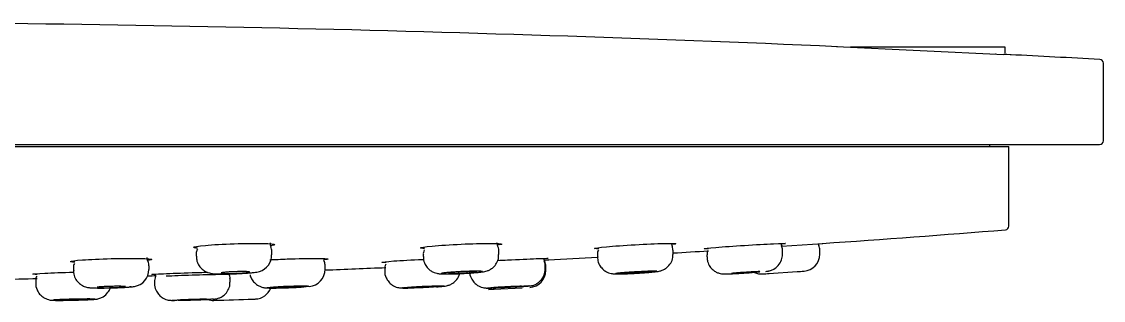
# Model space of a CAD drawing. Header units: millimetres. Extents: x -60 to 7633, y -2614 to 2146.
# Drawn here: x 3647.5 to 3704.8, y -2208.8 to -2194.1 of the extents above; entities that cross this region are included whole.
import ezdxf

# ---------------------------------------------------------------- set-up
doc = ezdxf.new("R2010")
doc.units = ezdxf.units.MM
doc.layers.get('0').update_dxf_attribs({"color": 250})

msp = doc.modelspace()

# ---------------------------------------------------------------- linework, layer by layer
at = {"linetype": 'Continuous'}
for p, q in [((3690.641, -2195.394), (3699.509, -2195.809)), ((3699.571, -2195.431), (3691.387, -2195.431)), ((3699.571, -2195.739), (3699.571, -2195.431)), ((3699.072, -2195.789), (3699.067, -2195.789)), ((3699.671, -2195.817), (3699.501, -2195.809)), ((3699.887, -2195.827), (3699.671, -2195.817)), ((3704.771, -2200.381), (3704.771, -2196.27)), ((3629.771, -2200.581), (3704.571, -2200.581)), ((3629.771, -2200.681), (3699.771, -2200.681)), ((3698.771, -2200.681), (3698.762, -2200.581)), ((3699.771, -2204.894), (3699.771, -2200.681)), ((3687.741, -2205.953), (3689.921, -2205.809)), ((3656.771, -2206.355), (3656.771, -2206.492)), ((3660.771, -2206.42), (3660.771, -2206.225)), ((3668.783, -2206.382), (3668.783, -2206.507)), ((3672.783, -2206.405), (3672.783, -2206.198)), ((3678, -2206.403), (3678, -2206.518)), ((3682, -2206.394), (3682, -2206.177)), ((3683.794, -2206.416), (3683.794, -2206.525)), ((3687.794, -2206.386), (3687.794, -2206.164)), ((3689.771, -2206.384), (3689.771, -2206.158)), ((3650.271, -2207.102), (3650.271, -2207.246)), ((3654.271, -2207.19), (3654.271, -2207.001)), ((3663.591, -2207.178), (3663.591, -2206.98)), ((3666.742, -2207.139), (3666.742, -2207.266)), ((3675.213, -2206.692), (3675.421, -2206.682)), ((3675.237, -2207.164), (3675.237, -2206.954)), ((3675.271, -2207.239), (3675.271, -2207.028)), ((3658.563, -2207.857), (3658.563, -2207.665)), ((3687.071, -2207.405), (3688.571, -2207.306)), ((3648.277, -2207.771), (3648.277, -2207.916)), ((3654.563, -2207.785), (3654.563, -2207.924)), ((3672.521, -2208.232), (3674.021, -2208.158)), ((3674.414, -2208.138), (3674.416, -2208.138)), ((3657.699, -2208.826), (3659.804, -2208.757)), ((3658.021, -2208.816), (3659.521, -2208.767))]:
    msp.add_line(p, q, dxfattribs=at)
for centre, radius, start, end in [((3629.771, -3594.07), 1400, 87.505473, 90.000002), ((3629.771, -3594.07), 1400, 86.936872, 87.131254), ((3704.571, -2196.27), 0.2, 0, 86.9369), ((3704.571, -2200.381), 0.2, 270, 0), ((3699.571, -2204.894), 0.2, 274.5504, 0), ((3629.771, -1327.867), 880, 273.917563, 274.550412), ((3660.991, -2205.825), 0.316, 173.1244, 212.7691), ((3660.435, -2206.179), 0.33, 351.9755, 32.4816), ((3682.236, -2205.772), 0.333, 197.6631, 212.4571), ((3688.013, -2205.768), 0.314, 188.1745, 213.1478), ((3687.462, -2206.123), 0.327, 353.0397, 32.8691), ((3690.171, -2205.722), 0.5, 192.0587, 204.2828), ((3689.271, -2206.158), 0.5, 359.8941, 27.467), ((3657.094, -2206.314), 0.323, 143.8617, 187.9545), ((3659.879, -2206.444), 0.881, 285.8662, 1.4595), ((3675.456, -2206.559), 0.314, 188.6281, 213.102), ((3629.771, -1327.867), 880, 272.971688, 273.142408), ((3678.305, -2206.353), 0.304, 143.6126, 189.7419), ((3629.771, -1327.867), 880, 273.4026, 273.523999), ((3684.134, -2206.375), 0.334, 146.7722, 186.8392), ((3688.871, -2206.383), 0.9, 273.7772, 359.6574), ((3650.611, -2207.052), 0.336, 147.0433, 188.8328), ((3653.948, -2206.949), 0.32, 350.3237, 32.6086), ((3662.674, -2207.173), 0.916, 274.1723, 359.5794), ((3663.809, -2206.582), 0.315, 197.8206, 213.0113), ((3629.771, -1327.867), 880, 272.202401, 272.4117), ((3674.904, -2206.913), 0.328, 353.0055, 32.7245), ((3675.671, -2206.592), 0.5, 191.919, 204.2872), ((3674.771, -2207.028), 0.5, 359.8827, 27.4197), ((3629.771, -1327.867), 880, 271.082308, 271.210437), ((3648.58, -2207.721), 0.302, 143.639, 189.834), ((3653.376, -2207.215), 0.881, 278.4716, 1.5983), ((3629.771, -1327.867), 880, 271.592376, 271.620386), ((3658.22, -2207.621), 0.338, 352.5626, 31.1734), ((3659.705, -2205.913), 1.439, 275.4762, 286.7624), ((3674.371, -2207.239), 0.9, 272.832, 359.7875), ((3686.671, -2206.529), 0.9, 246.7267, 273.7766), ((3629.771, -1327.869), 881.4, 273.705923, 273.728061), ((3629.771, -1327.869), 881.4, 273.824527, 273.84837), ((3653.159, -2206.235), 1.883, 273.4514, 280.6095), ((3659.871, -2207.854), 0.9, 271.8875, 339.2182), ((3629.771, -1327.869), 881.4, 272.761123, 272.780634), ((3657.671, -2207.927), 0.9, 251.2249, 271.8874), ((3629.771, -1327.869), 881.4, 271.816033, 271.837299), ((3629.771, -1327.869), 881.4, 271.934233, 271.958108)]:
    msp.add_arc(centre, radius, start, end, dxfattribs=at)
for points, knots in [([(3656.841, -2206.069), (3656.697, -2206.056), (3656.62, -2206.04), (3656.622, -2205.989), (3656.856, -2205.95), (3657.649, -2205.878), (3658.205, -2205.846), (3659.341, -2205.809), (3659.898, -2205.804), (3660.691, -2205.823), (3660.922, -2205.848), (3660.92, -2205.899), (3660.842, -2205.92), (3660.698, -2205.941)], [0.0518952, 0.0518952, 0.0518952, 0.0518952, 0.125, 0.125, 0.25, 0.25, 0.375, 0.375, 0.5, 0.5, 0.625, 0.625, 0.6978342, 0.6978342, 0.6978342, 0.6978342]), ([(3668.847, -2206.085), (3668.708, -2206.078), (3668.633, -2206.066), (3668.633, -2206.025), (3668.866, -2205.988), (3669.658, -2205.914), (3670.213, -2205.877), (3671.348, -2205.824), (3671.905, -2205.809), (3672.7, -2205.809), (3672.933, -2205.824), (3672.933, -2205.866), (3672.856, -2205.884), (3672.712, -2205.905)], [0.0533559, 0.0533559, 0.0533559, 0.0533559, 0.125, 0.125, 0.25, 0.25, 0.375, 0.375, 0.5, 0.5, 0.625, 0.625, 0.697888, 0.697888, 0.697888, 0.697888]), ([(3678.067, -2206.092), (3677.926, -2206.091), (3677.851, -2206.084), (3677.849, -2206.055), (3678.081, -2206.024), (3678.872, -2205.952), (3679.426, -2205.913), (3680.561, -2205.848), (3681.118, -2205.823), (3681.915, -2205.804), (3682.149, -2205.809), (3682.151, -2205.839), (3682.071, -2205.854), (3681.922, -2205.873)], [0.0533324, 0.0533324, 0.0533324, 0.0533324, 0.125, 0.125, 0.25, 0.25, 0.375, 0.375, 0.5, 0.5, 0.625, 0.625, 0.6993858, 0.6993858, 0.6993858, 0.6993858]), ([(3683.877, -2206.09), (3683.727, -2206.094), (3683.646, -2206.094), (3683.642, -2206.079), (3683.873, -2206.054), (3684.663, -2205.99), (3685.217, -2205.951), (3686.352, -2205.878), (3686.909, -2205.847), (3687.706, -2205.809), (3687.942, -2205.804), (3687.946, -2205.819), (3687.865, -2205.83), (3687.713, -2205.845)], [0.0510294, 0.0510294, 0.0510294, 0.0510294, 0.125, 0.125, 0.25, 0.25, 0.375, 0.375, 0.5, 0.5, 0.625, 0.625, 0.7001034, 0.7001034, 0.7001034, 0.7001034]), ([(3650.343, -2206.804), (3650.199, -2206.795), (3650.121, -2206.783), (3650.12, -2206.743), (3650.351, -2206.712), (3651.141, -2206.657), (3651.696, -2206.632), (3652.832, -2206.603), (3653.389, -2206.599), (3654.185, -2206.614), (3654.419, -2206.633), (3654.422, -2206.672), (3654.344, -2206.689), (3654.199, -2206.706)], [0.0523529, 0.0523529, 0.0523529, 0.0523529, 0.125, 0.125, 0.25, 0.25, 0.375, 0.375, 0.5, 0.5, 0.625, 0.625, 0.6984235, 0.6984235, 0.6984235, 0.6984235]), ([(3656.781, -2206.493), (3656.783, -2206.587), (3656.791, -2206.758), (3656.913, -2207.002), (3657.076, -2207.181), (3657.246, -2207.296), (3657.4, -2207.359), (3657.529, -2207.391), (3657.654, -2207.41), (3657.817, -2207.422), (3657.987, -2207.427), (3658.101, -2207.428)], [0, 0, 0, 0, 0.0624244, 0.1320309, 0.1894962, 0.2389112, 0.281226, 0.3167879, 0.3546807, 0.423079, 0.5229165, 0.5229165, 0.5229165, 0.5229165]), ([(3660.66, -2206.677), (3660.947, -2206.661), (3661.266, -2206.647), (3662.156, -2206.615), (3662.713, -2206.603), (3663.508, -2206.603), (3663.74, -2206.615), (3663.741, -2206.647), (3663.66, -2206.662), (3663.511, -2206.678)], [0.3039381, 0.3039381, 0.3039381, 0.3039381, 0.375, 0.375, 0.5, 0.5, 0.625, 0.625, 0.6992304, 0.6992304, 0.6992304, 0.6992304]), ([(3668.796, -2206.507), (3668.792, -2206.544), (3668.778, -2206.678), (3668.863, -2206.909), (3669.014, -2207.127), (3669.186, -2207.268), (3669.35, -2207.352), (3669.49, -2207.393), (3669.595, -2207.411), (3669.709, -2207.423), (3669.869, -2207.429), (3670.153, -2207.429), (3670.539, -2207.419), (3670.952, -2207.401), (3671.284, -2207.382), (3671.424, -2207.37), (3671.467, -2207.366)], [0, 0, 0, 0, 0.028527, 0.118284, 0.189653, 0.249981, 0.301565, 0.344251, 0.378208, 0.418132, 0.505009, 0.616405, 0.733432, 0.846132, 0.958452, 1, 1, 1, 1]), ([(3671.762, -2207.34), (3671.811, -2207.335), (3671.906, -2207.323), (3672.018, -2207.305), (3672.159, -2207.269), (3672.319, -2207.202), (3672.506, -2207.073), (3672.679, -2206.857), (3672.78, -2206.608), (3672.772, -2206.461), (3672.768, -2206.405)], [0, 0, 0, 0, 0.121048, 0.269018, 0.354977, 0.449645, 0.575468, 0.737881, 0.914069, 1, 1, 1, 1]), ([(3672.709, -2206.711), (3672.884, -2206.702), (3673.064, -2206.693), (3673.813, -2206.656), (3674.368, -2206.632), (3675.159, -2206.603), (3675.39, -2206.599), (3675.386, -2206.611), (3675.304, -2206.62), (3675.153, -2206.631)], [0.3349848, 0.3349848, 0.3349848, 0.3349848, 0.375, 0.375, 0.5, 0.5, 0.625, 0.625, 0.6993766, 0.6993766, 0.6993766, 0.6993766]), ([(3678.015, -2206.518), (3678.011, -2206.57), (3678.001, -2206.713), (3678.094, -2206.948), (3678.249, -2207.156), (3678.421, -2207.29), (3678.582, -2207.367), (3678.717, -2207.404), (3678.814, -2207.419), (3678.897, -2207.426), (3679.015, -2207.43), (3679.161, -2207.428), (3679.289, -2207.425), (3679.315, -2207.424)], [0, 0, 0, 0, 0.0581583, 0.187843, 0.2915337, 0.3791251, 0.4532893, 0.5134442, 0.5580121, 0.601975, 0.6817086, 0.8533541, 0.8936045, 0.8936045, 0.8936045, 0.8936045]), ([(3681.058, -2207.313), (3681.1, -2207.309), (3681.166, -2207.3), (3681.253, -2207.286), (3681.369, -2207.257), (3681.52, -2207.198), (3681.71, -2207.073), (3681.888, -2206.861), (3681.995, -2206.605), (3681.989, -2206.454), (3681.985, -2206.394)], [0, 0, 0, 0, 0.128783, 0.231748, 0.306425, 0.406829, 0.530161, 0.714268, 0.901284, 1, 1, 1, 1]), ([(3683.805, -2206.526), (3683.807, -2206.617), (3683.813, -2206.788), (3683.935, -2207.031), (3684.099, -2207.213), (3684.27, -2207.327), (3684.425, -2207.39), (3684.55, -2207.417), (3684.634, -2207.426), (3684.685, -2207.428), (3684.747, -2207.429), (3684.848, -2207.427), (3685.064, -2207.418), (3685.33, -2207.405), (3685.493, -2207.395), (3685.535, -2207.392)], [0, 0, 0, 0, 0.092033, 0.200788, 0.289318, 0.364255, 0.426837, 0.476134, 0.508535, 0.533663, 0.567841, 0.659543, 0.804193, 0.956312, 1, 1, 1, 1]), ([(3686.902, -2207.294), (3686.939, -2207.291), (3686.986, -2207.285), (3687.073, -2207.27), (3687.187, -2207.242), (3687.371, -2207.163), (3687.59, -2206.986), (3687.762, -2206.704), (3687.783, -2206.5), (3687.791, -2206.389)], [0.5110314, 0.5110314, 0.5110314, 0.5110314, 0.5889388, 0.6147443, 0.6454086, 0.70865, 0.798113, 0.9057638, 1, 1, 1, 1]), ([(3666.819, -2206.823), (3666.67, -2206.822), (3666.591, -2206.817), (3666.593, -2206.794), (3666.827, -2206.769), (3667.622, -2206.713), (3668.178, -2206.683), (3668.765, -2206.657), (3668.784, -2206.656), (3668.803, -2206.655)], [0.0508872, 0.0508872, 0.0508872, 0.0508872, 0.125, 0.125, 0.25, 0.25, 0.375, 0.375, 0.3792351, 0.3792351, 0.3792351, 0.3792351]), ([(3673.962, -2208.094), (3674.019, -2208.091), (3674.163, -2208.082), (3674.319, -2208.071), (3674.402, -2208.064), (3674.462, -2208.056), (3674.533, -2208.044), (3674.651, -2208.012), (3674.826, -2207.931), (3675.032, -2207.763), (3675.202, -2207.486), (3675.226, -2207.283), (3675.236, -2207.169)], [0, 0, 0, 0, 0.09218, 0.274222, 0.37207, 0.409802, 0.442794, 0.499249, 0.578009, 0.705166, 0.857594, 1, 1, 1, 1]), ([(3648.352, -2207.453), (3648.206, -2207.45), (3648.127, -2207.444), (3648.127, -2207.423), (3648.36, -2207.405), (3649.152, -2207.368), (3649.708, -2207.349), (3650.277, -2207.336), (3650.278, -2207.336), (3650.279, -2207.336)], [0.0514856, 0.0514856, 0.0514856, 0.0514856, 0.125, 0.125, 0.25, 0.25, 0.375, 0.375, 0.3752332, 0.3752332, 0.3752332, 0.3752332]), ([(3650.284, -2207.246), (3650.28, -2207.286), (3650.267, -2207.42), (3650.351, -2207.648), (3650.5, -2207.862), (3650.669, -2208.003), (3650.829, -2208.086), (3650.965, -2208.128), (3651.069, -2208.148), (3651.179, -2208.16), (3651.335, -2208.169), (3651.614, -2208.175), (3651.995, -2208.173), (3652.414, -2208.164), (3652.809, -2208.148), (3653.109, -2208.132), (3653.226, -2208.12), (3653.272, -2208.115)], [0, 0, 0, 0, 0.026905, 0.105136, 0.1677, 0.220697, 0.2659, 0.303085, 0.333278, 0.367976, 0.443768, 0.54286, 0.646659, 0.746648, 0.846297, 0.947176, 1, 1, 1, 1]), ([(3654.629, -2207.457), (3654.489, -2207.458), (3654.414, -2207.456), (3654.413, -2207.445), (3654.644, -2207.431), (3655.436, -2207.396), (3655.991, -2207.377), (3656.835, -2207.351), (3657.108, -2207.343), (3657.362, -2207.337)], [0.0534603, 0.0534603, 0.0534603, 0.0534603, 0.125, 0.125, 0.25, 0.25, 0.375, 0.375, 0.4357672, 0.4357672, 0.4357672, 0.4357672]), ([(3655.182, -2207.532), (3655.545, -2207.516), (3656.05, -2207.498), (3657.068, -2207.466), (3657.578, -2207.453), (3658.298, -2207.439), (3658.511, -2207.439), (3658.513, -2207.446)], [0, 0, 0, 0, 0.125, 0.125, 0.25, 0.25, 0.3746033, 0.3746033, 0.3746033, 0.3746033]), ([(3658.314, -2207.339), (3658.374, -2207.334), (3658.444, -2207.329), (3658.52, -2207.324), (3658.596, -2207.32), (3658.679, -2207.315), (3658.762, -2207.312), (3658.846, -2207.309), (3658.932, -2207.306), (3659.014, -2207.305), (3659.096, -2207.303), (3659.175, -2207.302), (3659.246, -2207.303), (3659.317, -2207.303), (3659.381, -2207.304), (3659.433, -2207.306), (3659.485, -2207.308), (3659.527, -2207.311), (3659.554, -2207.315), (3659.582, -2207.318), (3659.596, -2207.323), (3659.595, -2207.327), (3659.595, -2207.332), (3659.581, -2207.338), (3659.553, -2207.343), (3659.524, -2207.348), (3659.482, -2207.354), (3659.43, -2207.36), (3659.377, -2207.365), (3659.312, -2207.371), (3659.24, -2207.375), (3659.169, -2207.38), (3659.089, -2207.385), (3659.007, -2207.389), (3658.925, -2207.392), (3658.838, -2207.395), (3658.755, -2207.398), (3658.671, -2207.4), (3658.589, -2207.401), (3658.513, -2207.401), (3658.438, -2207.402), (3658.369, -2207.401), (3658.31, -2207.4), (3658.251, -2207.398), (3658.202, -2207.396), (3658.167, -2207.393), (3658.131, -2207.39), (3658.108, -2207.386), (3658.099, -2207.381), (3658.091, -2207.377), (3658.097, -2207.371), (3658.116, -2207.366), (3658.136, -2207.361), (3658.17, -2207.355), (3658.215, -2207.35), (3658.244, -2207.346), (3658.277, -2207.343), (3658.314, -2207.339)], [0, 0, 0, 0, 0.05379, 0.05379, 0.05379, 0.107585, 0.107585, 0.107585, 0.161302, 0.161302, 0.161302, 0.214907, 0.214907, 0.214907, 0.268444, 0.268444, 0.268444, 0.321986, 0.321986, 0.321986, 0.375605, 0.375605, 0.375605, 0.429337, 0.429337, 0.429337, 0.483172, 0.483172, 0.483172, 0.537052, 0.537052, 0.537052, 0.5909, 0.5909, 0.5909, 0.644653, 0.644653, 0.644653, 0.69829, 0.69829, 0.69829, 0.751841, 0.751841, 0.751841, 0.805373, 0.805373, 0.805373, 0.858962, 0.858962, 0.858962, 0.912658, 0.912658, 0.912658, 0.966465, 0.966465, 0.966465, 1, 1, 1, 1]), ([(3658.402, -2207.427), (3658.432, -2207.427), (3658.595, -2207.425), (3658.906, -2207.416), (3659.308, -2207.396), (3659.635, -2207.373), (3659.775, -2207.355), (3659.842, -2207.346)], [0.6044773, 0.6044773, 0.6044773, 0.6044773, 0.6277911, 0.7272003, 0.8260359, 0.9265808, 1, 1, 1, 1]), ([(3659.615, -2207.482), (3659.632, -2207.55), (3659.697, -2207.699), (3659.828, -2207.883), (3659.998, -2208.02), (3660.159, -2208.101), (3660.292, -2208.14), (3660.388, -2208.157), (3660.476, -2208.166), (3660.601, -2208.173), (3660.817, -2208.175), (3661.16, -2208.171), (3661.557, -2208.16), (3661.96, -2208.144), (3662.283, -2208.127), (3662.413, -2208.116), (3662.463, -2208.112)], [0.0588111, 0.0588111, 0.0588111, 0.0588111, 0.1132136, 0.1783903, 0.2334615, 0.2801909, 0.3179062, 0.3456186, 0.3747275, 0.4316416, 0.5362566, 0.6356692, 0.7398863, 0.8431519, 0.9469412, 1, 1, 1, 1]), ([(3666.747, -2207.264), (3666.745, -2207.276), (3666.726, -2207.392), (3666.798, -2207.614), (3666.939, -2207.848), (3667.109, -2208.001), (3667.272, -2208.094), (3667.415, -2208.142), (3667.521, -2208.161), (3667.593, -2208.169), (3667.672, -2208.173), (3667.792, -2208.174), (3667.937, -2208.174), (3668.055, -2208.17), (3668.065, -2208.17)], [0, 0, 0, 0, 0.014461, 0.168901, 0.289576, 0.390266, 0.475598, 0.545789, 0.59754, 0.636752, 0.687472, 0.807144, 0.986185, 1, 1, 1, 1]), ([(3669.491, -2208.107), (3669.549, -2208.103), (3669.696, -2208.093), (3669.857, -2208.078), (3669.973, -2208.065), (3670.129, -2208.027), (3670.312, -2207.95), (3670.53, -2207.779), (3670.649, -2207.579), (3670.702, -2207.443), (3670.711, -2207.416)], [0, 0, 0, 0, 0.0963037, 0.2904889, 0.408195, 0.4616933, 0.5517423, 0.6860532, 0.8424705, 0.8804012, 0.8804012, 0.8804012, 0.8804012]), ([(3671.46, -2207.366), (3671.359, -2207.374), (3671.244, -2207.382), (3671.126, -2207.389), (3671.007, -2207.397), (3670.881, -2207.403), (3670.757, -2207.408), (3670.634, -2207.414), (3670.511, -2207.418), (3670.397, -2207.421), (3670.284, -2207.424), (3670.177, -2207.426), (3670.085, -2207.427), (3669.994, -2207.427), (3669.916, -2207.426), (3669.857, -2207.424), (3669.799, -2207.421), (3669.758, -2207.418), (3669.738, -2207.413), (3669.718, -2207.408), (3669.719, -2207.402), (3669.741, -2207.396), (3669.762, -2207.389), (3669.805, -2207.381), (3669.865, -2207.374), (3669.926, -2207.366), (3670.006, -2207.357), (3670.098, -2207.349), (3670.191, -2207.341), (3670.299, -2207.333), (3670.414, -2207.326), (3670.529, -2207.318), (3670.653, -2207.311), (3670.776, -2207.305), (3670.899, -2207.299), (3671.025, -2207.294), (3671.144, -2207.29), (3671.262, -2207.286), (3671.375, -2207.283), (3671.475, -2207.282), (3671.574, -2207.281), (3671.662, -2207.281), (3671.732, -2207.283), (3671.802, -2207.284), (3671.855, -2207.287), (3671.887, -2207.291), (3671.92, -2207.295), (3671.932, -2207.3), (3671.923, -2207.306), (3671.915, -2207.313), (3671.885, -2207.32), (3671.836, -2207.327), (3671.787, -2207.335), (3671.718, -2207.343), (3671.634, -2207.351), (3671.582, -2207.356), (3671.523, -2207.361), (3671.46, -2207.366)], [0, 0, 0, 0, 0.053814, 0.053814, 0.053814, 0.107633, 0.107633, 0.107633, 0.161381, 0.161381, 0.161381, 0.215013, 0.215013, 0.215013, 0.268561, 0.268561, 0.268561, 0.322095, 0.322095, 0.322095, 0.375688, 0.375688, 0.375688, 0.42939, 0.42939, 0.42939, 0.483201, 0.483201, 0.483201, 0.537076, 0.537076, 0.537076, 0.590939, 0.590939, 0.590939, 0.644722, 0.644722, 0.644722, 0.698388, 0.698388, 0.698388, 0.751957, 0.751957, 0.751957, 0.805486, 0.805486, 0.805486, 0.859054, 0.859054, 0.859054, 0.912719, 0.912719, 0.912719, 0.966499, 0.966499, 0.966499, 1, 1, 1, 1]), ([(3670.338, -2207.352), (3670.397, -2207.346), (3670.468, -2207.341), (3670.543, -2207.335), (3670.619, -2207.33), (3670.702, -2207.325), (3670.786, -2207.321), (3670.87, -2207.317), (3670.956, -2207.313), (3671.038, -2207.31), (3671.12, -2207.307), (3671.199, -2207.305), (3671.27, -2207.304), (3671.341, -2207.302), (3671.405, -2207.302), (3671.457, -2207.303), (3671.509, -2207.303), (3671.55, -2207.305), (3671.577, -2207.307), (3671.604, -2207.31), (3671.618, -2207.313), (3671.618, -2207.317), (3671.618, -2207.321), (3671.603, -2207.326), (3671.575, -2207.331), (3671.546, -2207.336), (3671.504, -2207.341), (3671.451, -2207.347), (3671.399, -2207.352), (3671.334, -2207.358), (3671.262, -2207.363), (3671.191, -2207.369), (3671.11, -2207.374), (3671.028, -2207.379), (3670.946, -2207.383), (3670.86, -2207.388), (3670.776, -2207.391), (3670.693, -2207.394), (3670.61, -2207.397), (3670.535, -2207.399), (3670.459, -2207.401), (3670.39, -2207.401), (3670.331, -2207.401), (3670.273, -2207.401), (3670.224, -2207.4), (3670.188, -2207.398), (3670.153, -2207.397), (3670.13, -2207.394), (3670.122, -2207.39), (3670.113, -2207.387), (3670.119, -2207.382), (3670.139, -2207.378), (3670.159, -2207.373), (3670.193, -2207.368), (3670.238, -2207.362), (3670.267, -2207.359), (3670.3, -2207.355), (3670.338, -2207.352)], [0, 0, 0, 0, 0.053851, 0.053851, 0.053851, 0.107706, 0.107706, 0.107706, 0.161508, 0.161508, 0.161508, 0.215198, 0.215198, 0.215198, 0.268781, 0.268781, 0.268781, 0.322312, 0.322312, 0.322312, 0.375867, 0.375867, 0.375867, 0.42951, 0.42951, 0.42951, 0.483269, 0.483269, 0.483269, 0.53712, 0.53712, 0.53712, 0.590999, 0.590999, 0.590999, 0.64483, 0.64483, 0.64483, 0.698556, 0.698556, 0.698556, 0.752169, 0.752169, 0.752169, 0.805709, 0.805709, 0.805709, 0.859247, 0.859247, 0.859247, 0.912858, 0.912858, 0.912858, 0.966581, 0.966581, 0.966581, 1, 1, 1, 1]), ([(3671.244, -2207.271), (3671.241, -2207.285), (3671.223, -2207.402), (3671.296, -2207.625), (3671.439, -2207.857), (3671.608, -2208.009), (3671.772, -2208.101), (3671.915, -2208.148), (3672.024, -2208.167), (3672.088, -2208.172), (3672.131, -2208.174), (3672.192, -2208.174), (3672.264, -2208.173), (3672.365, -2208.17), (3672.414, -2208.168)], [0, 0, 0, 0, 0.018673, 0.186628, 0.317855, 0.427206, 0.519578, 0.595273, 0.651619, 0.685407, 0.715002, 0.762263, 0.90212, 1, 1, 1, 1]), ([(3680.798, -2207.338), (3680.707, -2207.346), (3680.601, -2207.354), (3680.487, -2207.363), (3680.374, -2207.371), (3680.25, -2207.379), (3680.127, -2207.386), (3680.004, -2207.393), (3679.877, -2207.4), (3679.758, -2207.406), (3679.639, -2207.412), (3679.524, -2207.416), (3679.423, -2207.42), (3679.322, -2207.423), (3679.231, -2207.426), (3679.159, -2207.426), (3679.087, -2207.427), (3679.031, -2207.427), (3678.996, -2207.425), (3678.961, -2207.423), (3678.946, -2207.42), (3678.952, -2207.415), (3678.958, -2207.411), (3678.985, -2207.405), (3679.031, -2207.399), (3679.077, -2207.392), (3679.143, -2207.385), (3679.225, -2207.377), (3679.306, -2207.37), (3679.405, -2207.361), (3679.512, -2207.353), (3679.62, -2207.345), (3679.739, -2207.337), (3679.861, -2207.329), (3679.983, -2207.321), (3680.11, -2207.314), (3680.232, -2207.308), (3680.353, -2207.302), (3680.473, -2207.296), (3680.582, -2207.292), (3680.69, -2207.288), (3680.789, -2207.285), (3680.871, -2207.283), (3680.954, -2207.281), (3681.021, -2207.281), (3681.068, -2207.282), (3681.116, -2207.283), (3681.144, -2207.285), (3681.151, -2207.289), (3681.158, -2207.293), (3681.144, -2207.298), (3681.11, -2207.304), (3681.076, -2207.309), (3681.021, -2207.316), (3680.95, -2207.324), (3680.906, -2207.328), (3680.854, -2207.333), (3680.798, -2207.338)], [0, 0, 0, 0, 0.053873, 0.053873, 0.053873, 0.107747, 0.107747, 0.107747, 0.161602, 0.161602, 0.161602, 0.215367, 0.215367, 0.215367, 0.269016, 0.269016, 0.269016, 0.322574, 0.322574, 0.322574, 0.376104, 0.376104, 0.376104, 0.429683, 0.429683, 0.429683, 0.483366, 0.483366, 0.483366, 0.537162, 0.537162, 0.537162, 0.591032, 0.591032, 0.591032, 0.644902, 0.644902, 0.644902, 0.6987, 0.6987, 0.6987, 0.752385, 0.752385, 0.752385, 0.805966, 0.805966, 0.805966, 0.859496, 0.859496, 0.859496, 0.913053, 0.913053, 0.913053, 0.9667, 0.9667, 0.9667, 1, 1, 1, 1]), ([(3679.517, -2207.368), (3679.577, -2207.362), (3679.647, -2207.357), (3679.723, -2207.351), (3679.799, -2207.346), (3679.882, -2207.34), (3679.966, -2207.335), (3680.05, -2207.33), (3680.136, -2207.325), (3680.218, -2207.321), (3680.3, -2207.317), (3680.379, -2207.314), (3680.45, -2207.311), (3680.521, -2207.309), (3680.585, -2207.307), (3680.637, -2207.306), (3680.689, -2207.305), (3680.73, -2207.305), (3680.757, -2207.306), (3680.784, -2207.308), (3680.797, -2207.31), (3680.797, -2207.312), (3680.796, -2207.315), (3680.781, -2207.319), (3680.753, -2207.323), (3680.724, -2207.327), (3680.682, -2207.332), (3680.629, -2207.337), (3680.576, -2207.343), (3680.511, -2207.348), (3680.44, -2207.354), (3680.368, -2207.359), (3680.288, -2207.365), (3680.206, -2207.37), (3680.124, -2207.375), (3680.037, -2207.38), (3679.954, -2207.385), (3679.87, -2207.389), (3679.787, -2207.393), (3679.712, -2207.396), (3679.637, -2207.399), (3679.567, -2207.402), (3679.509, -2207.403), (3679.45, -2207.404), (3679.401, -2207.405), (3679.366, -2207.404), (3679.331, -2207.404), (3679.308, -2207.402), (3679.3, -2207.4), (3679.292, -2207.398), (3679.298, -2207.395), (3679.318, -2207.391), (3679.338, -2207.387), (3679.372, -2207.382), (3679.418, -2207.378), (3679.447, -2207.374), (3679.48, -2207.371), (3679.517, -2207.368)], [0, 0, 0, 0, 0.053873, 0.053873, 0.053873, 0.107747, 0.107747, 0.107747, 0.161609, 0.161609, 0.161609, 0.215387, 0.215387, 0.215387, 0.269049, 0.269049, 0.269049, 0.322615, 0.322615, 0.322615, 0.376144, 0.376144, 0.376144, 0.429715, 0.429715, 0.429715, 0.483384, 0.483384, 0.483384, 0.537168, 0.537168, 0.537168, 0.591032, 0.591032, 0.591032, 0.644906, 0.644906, 0.644906, 0.698716, 0.698716, 0.698716, 0.752414, 0.752414, 0.752414, 0.806005, 0.806005, 0.806005, 0.859538, 0.859538, 0.859538, 0.913088, 0.913088, 0.913088, 0.966722, 0.966722, 0.966722, 1, 1, 1, 1]), ([(3685.314, -2207.38), (3685.374, -2207.375), (3685.445, -2207.37), (3685.52, -2207.364), (3685.596, -2207.359), (3685.68, -2207.353), (3685.763, -2207.347), (3685.847, -2207.342), (3685.933, -2207.337), (3686.015, -2207.332), (3686.097, -2207.327), (3686.177, -2207.322), (3686.248, -2207.318), (3686.318, -2207.315), (3686.382, -2207.312), (3686.434, -2207.309), (3686.486, -2207.307), (3686.527, -2207.306), (3686.554, -2207.306), (3686.581, -2207.305), (3686.594, -2207.306), (3686.594, -2207.307), (3686.593, -2207.309), (3686.577, -2207.311), (3686.549, -2207.314), (3686.521, -2207.318), (3686.478, -2207.322), (3686.425, -2207.326), (3686.372, -2207.33), (3686.307, -2207.336), (3686.236, -2207.341), (3686.164, -2207.346), (3686.084, -2207.352), (3686.002, -2207.357), (3685.92, -2207.363), (3685.833, -2207.369), (3685.75, -2207.374), (3685.667, -2207.379), (3685.584, -2207.384), (3685.508, -2207.388), (3685.433, -2207.392), (3685.363, -2207.396), (3685.305, -2207.398), (3685.246, -2207.401), (3685.198, -2207.403), (3685.163, -2207.404), (3685.127, -2207.405), (3685.105, -2207.405), (3685.097, -2207.404), (3685.089, -2207.403), (3685.095, -2207.401), (3685.115, -2207.398), (3685.135, -2207.396), (3685.17, -2207.392), (3685.215, -2207.388), (3685.244, -2207.385), (3685.277, -2207.383), (3685.314, -2207.38)], [0, 0, 0, 0, 0.053851, 0.053851, 0.053851, 0.107699, 0.107699, 0.107699, 0.161579, 0.161579, 0.161579, 0.215426, 0.215426, 0.215426, 0.269179, 0.269179, 0.269179, 0.322816, 0.322816, 0.322816, 0.376366, 0.376366, 0.376366, 0.429899, 0.429899, 0.429899, 0.483487, 0.483487, 0.483487, 0.537183, 0.537183, 0.537183, 0.59099, 0.59099, 0.59099, 0.644863, 0.644863, 0.644863, 0.698728, 0.698728, 0.698728, 0.752515, 0.752515, 0.752515, 0.806187, 0.806187, 0.806187, 0.859759, 0.859759, 0.859759, 0.913289, 0.913289, 0.913289, 0.966852, 0.966852, 0.966852, 1, 1, 1, 1]), ([(3685.535, -2207.392), (3685.634, -2207.386), (3685.788, -2207.377), (3685.958, -2207.366), (3686.034, -2207.361)], [0, 0, 0, 0, 0.0869498, 0.1573775, 0.1573775, 0.1573775, 0.1573775]), ([(3648.281, -2207.912), (3648.279, -2207.92), (3648.26, -2208.033), (3648.328, -2208.251), (3648.465, -2208.486), (3648.631, -2208.641), (3648.792, -2208.736), (3648.933, -2208.787), (3649.037, -2208.808), (3649.106, -2208.816), (3649.177, -2208.822), (3649.285, -2208.826), (3649.423, -2208.827), (3649.531, -2208.827), (3649.541, -2208.827)], [0, 0, 0, 0, 0.0058793, 0.0932638, 0.1616645, 0.2187839, 0.2671385, 0.3068259, 0.3359073, 0.357013, 0.3829611, 0.4425236, 0.5446363, 0.5549316, 0.5549316, 0.5549316, 0.5549316]), ([(3651.299, -2208.779), (3651.337, -2208.776), (3651.398, -2208.771), (3651.469, -2208.764), (3651.561, -2208.749), (3651.693, -2208.714), (3651.895, -2208.618), (3652.095, -2208.434), (3652.197, -2208.251), (3652.225, -2208.17)], [0, 0, 0, 0, 0.1227462, 0.2189471, 0.2775288, 0.3537316, 0.4695513, 0.668614, 0.8204664, 0.8204664, 0.8204664, 0.8204664]), ([(3651.74, -2208.109), (3651.8, -2208.105), (3651.87, -2208.101), (3651.946, -2208.098), (3652.021, -2208.094), (3652.104, -2208.091), (3652.188, -2208.088), (3652.271, -2208.086), (3652.358, -2208.084), (3652.44, -2208.083), (3652.521, -2208.081), (3652.601, -2208.081), (3652.672, -2208.081), (3652.743, -2208.081), (3652.807, -2208.082), (3652.859, -2208.084), (3652.911, -2208.085), (3652.952, -2208.087), (3652.98, -2208.09), (3653.007, -2208.093), (3653.021, -2208.096), (3653.021, -2208.1), (3653.02, -2208.104), (3653.006, -2208.108), (3652.977, -2208.112), (3652.949, -2208.116), (3652.907, -2208.121), (3652.854, -2208.125), (3652.802, -2208.129), (3652.737, -2208.134), (3652.665, -2208.137), (3652.594, -2208.141), (3652.514, -2208.145), (3652.432, -2208.148), (3652.349, -2208.15), (3652.263, -2208.153), (3652.18, -2208.154), (3652.096, -2208.156), (3652.014, -2208.157), (3651.939, -2208.157), (3651.863, -2208.158), (3651.794, -2208.157), (3651.735, -2208.156), (3651.676, -2208.155), (3651.627, -2208.153), (3651.592, -2208.151), (3651.556, -2208.148), (3651.533, -2208.145), (3651.525, -2208.142), (3651.516, -2208.138), (3651.522, -2208.134), (3651.542, -2208.13), (3651.561, -2208.126), (3651.595, -2208.122), (3651.641, -2208.117), (3651.669, -2208.115), (3651.703, -2208.112), (3651.74, -2208.109)], [0, 0, 0, 0, 0.053755, 0.053755, 0.053755, 0.107514, 0.107514, 0.107514, 0.161226, 0.161226, 0.161226, 0.21487, 0.21487, 0.21487, 0.268474, 0.268474, 0.268474, 0.322081, 0.322081, 0.322081, 0.375734, 0.375734, 0.375734, 0.429456, 0.429456, 0.429456, 0.483239, 0.483239, 0.483239, 0.537048, 0.537048, 0.537048, 0.590839, 0.590839, 0.590839, 0.644572, 0.644572, 0.644572, 0.698236, 0.698236, 0.698236, 0.751848, 0.751848, 0.751848, 0.805449, 0.805449, 0.805449, 0.859085, 0.859085, 0.859085, 0.912784, 0.912784, 0.912784, 0.96655, 0.96655, 0.96655, 1, 1, 1, 1]), ([(3654.566, -2207.923), (3654.565, -2207.93), (3654.546, -2208.041), (3654.615, -2208.26), (3654.753, -2208.495), (3654.92, -2208.651), (3655.082, -2208.745), (3655.225, -2208.796), (3655.333, -2208.816), (3655.399, -2208.823), (3655.439, -2208.825), (3655.493, -2208.827), (3655.547, -2208.827), (3655.605, -2208.827), (3655.622, -2208.826)], [0, 0, 0, 0, 0.0044458, 0.0909587, 0.1584861, 0.2147221, 0.2622277, 0.3011724, 0.3302782, 0.3475874, 0.3619643, 0.3839347, 0.4473431, 0.4713973, 0.4713973, 0.4713973, 0.4713973]), ([(3657.658, -2208.762), (3657.685, -2208.76), (3657.719, -2208.758), (3657.787, -2208.75), (3657.882, -2208.733), (3658.059, -2208.678), (3658.277, -2208.538), (3658.465, -2208.3), (3658.563, -2208.051), (3658.553, -2207.908), (3658.549, -2207.857)], [0, 0, 0, 0, 0.133747, 0.181466, 0.231185, 0.342463, 0.525767, 0.713568, 0.912693, 1, 1, 1, 1]), ([(3662.504, -2208.109), (3662.43, -2208.115), (3662.337, -2208.121), (3662.235, -2208.127), (3662.132, -2208.134), (3662.016, -2208.14), (3661.897, -2208.145), (3661.777, -2208.151), (3661.651, -2208.156), (3661.528, -2208.16), (3661.405, -2208.164), (3661.282, -2208.167), (3661.17, -2208.169), (3661.058, -2208.171), (3660.952, -2208.173), (3660.863, -2208.173), (3660.774, -2208.173), (3660.699, -2208.172), (3660.643, -2208.17), (3660.587, -2208.168), (3660.549, -2208.165), (3660.532, -2208.161), (3660.515, -2208.158), (3660.52, -2208.153), (3660.544, -2208.148), (3660.569, -2208.142), (3660.615, -2208.136), (3660.678, -2208.13), (3660.741, -2208.124), (3660.824, -2208.118), (3660.918, -2208.111), (3661.013, -2208.105), (3661.123, -2208.099), (3661.239, -2208.093), (3661.354, -2208.087), (3661.479, -2208.082), (3661.602, -2208.077), (3661.726, -2208.073), (3661.851, -2208.069), (3661.968, -2208.066), (3662.085, -2208.063), (3662.197, -2208.061), (3662.295, -2208.061), (3662.393, -2208.06), (3662.479, -2208.06), (3662.546, -2208.061), (3662.613, -2208.063), (3662.663, -2208.065), (3662.693, -2208.068), (3662.722, -2208.072), (3662.731, -2208.076), (3662.719, -2208.081), (3662.71, -2208.084), (3662.688, -2208.089), (3662.655, -2208.093)], [0, 0, 0, 0, 0.0538032, 0.0538032, 0.0538032, 0.1076075, 0.1076075, 0.1076075, 0.1613926, 0.1613926, 0.1613926, 0.2151175, 0.2151175, 0.2151175, 0.2687735, 0.2687735, 0.2687735, 0.3223817, 0.3223817, 0.3223817, 0.3759844, 0.3759844, 0.3759844, 0.429626, 0.429626, 0.429626, 0.4833341, 0.4833341, 0.4833341, 0.5371071, 0.5371071, 0.5371071, 0.5909151, 0.5909151, 0.5909151, 0.6447126, 0.6447126, 0.6447126, 0.6984588, 0.6984588, 0.6984588, 0.7521353, 0.7521353, 0.7521353, 0.8057545, 0.8057545, 0.8057545, 0.8593538, 0.8593538, 0.8593538, 0.9129792, 0.9129792, 0.9129792, 0.9545208, 0.9545208, 0.9545208, 0.9545208]), ([(3661.06, -2208.119), (3661.12, -2208.115), (3661.19, -2208.111), (3661.266, -2208.107), (3661.342, -2208.102), (3661.425, -2208.099), (3661.508, -2208.095), (3661.592, -2208.092), (3661.678, -2208.089), (3661.76, -2208.087), (3661.842, -2208.084), (3661.922, -2208.083), (3661.992, -2208.082), (3662.063, -2208.081), (3662.127, -2208.081), (3662.179, -2208.081), (3662.231, -2208.082), (3662.273, -2208.083), (3662.3, -2208.085), (3662.327, -2208.087), (3662.341, -2208.089), (3662.341, -2208.092), (3662.34, -2208.095), (3662.325, -2208.099), (3662.297, -2208.103), (3662.269, -2208.107), (3662.227, -2208.111), (3662.174, -2208.115), (3662.121, -2208.119), (3662.056, -2208.124), (3661.985, -2208.128), (3661.913, -2208.132), (3661.833, -2208.136), (3661.751, -2208.14), (3661.669, -2208.144), (3661.582, -2208.147), (3661.499, -2208.149), (3661.415, -2208.152), (3661.333, -2208.154), (3661.257, -2208.156), (3661.182, -2208.157), (3661.113, -2208.158), (3661.054, -2208.158), (3660.995, -2208.157), (3660.946, -2208.157), (3660.911, -2208.155), (3660.875, -2208.154), (3660.853, -2208.152), (3660.844, -2208.149), (3660.836, -2208.146), (3660.842, -2208.143), (3660.862, -2208.139), (3660.881, -2208.136), (3660.915, -2208.131), (3660.961, -2208.127), (3660.99, -2208.125), (3661.023, -2208.122), (3661.06, -2208.119)], [0, 0, 0, 0, 0.053792, 0.053792, 0.053792, 0.107587, 0.107587, 0.107587, 0.16135, 0.16135, 0.16135, 0.215045, 0.215045, 0.215045, 0.268677, 0.268677, 0.268677, 0.322277, 0.322277, 0.322277, 0.375892, 0.375892, 0.375892, 0.42956, 0.42956, 0.42956, 0.483297, 0.483297, 0.483297, 0.537089, 0.537089, 0.537089, 0.590898, 0.590898, 0.590898, 0.644678, 0.644678, 0.644678, 0.698396, 0.698396, 0.698396, 0.752045, 0.752045, 0.752045, 0.805651, 0.805651, 0.805651, 0.859256, 0.859256, 0.859256, 0.912904, 0.912904, 0.912904, 0.96662, 0.96662, 0.96662, 1, 1, 1, 1]), ([(3669.198, -2208.124), (3669.084, -2208.13), (3668.96, -2208.137), (3668.837, -2208.142), (3668.714, -2208.148), (3668.588, -2208.153), (3668.469, -2208.157), (3668.351, -2208.162), (3668.237, -2208.165), (3668.137, -2208.168), (3668.037, -2208.17), (3667.949, -2208.172), (3667.878, -2208.173), (3667.808, -2208.173), (3667.754, -2208.173), (3667.721, -2208.171), (3667.688, -2208.169), (3667.675, -2208.167), (3667.683, -2208.163), (3667.691, -2208.16), (3667.72, -2208.155), (3667.769, -2208.15), (3667.817, -2208.145), (3667.885, -2208.14), (3667.968, -2208.134), (3668.052, -2208.128), (3668.152, -2208.121), (3668.26, -2208.115), (3668.369, -2208.108), (3668.489, -2208.102), (3668.611, -2208.096), (3668.733, -2208.09), (3668.86, -2208.085), (3668.981, -2208.08), (3669.103, -2208.075), (3669.222, -2208.071), (3669.329, -2208.068), (3669.436, -2208.065), (3669.534, -2208.062), (3669.614, -2208.061), (3669.695, -2208.06), (3669.761, -2208.06), (3669.806, -2208.061), (3669.851, -2208.062), (3669.877, -2208.064), (3669.882, -2208.067), (3669.887, -2208.07), (3669.871, -2208.073), (3669.835, -2208.078), (3669.798, -2208.083), (3669.742, -2208.088), (3669.669, -2208.094), (3669.595, -2208.1), (3669.504, -2208.106), (3669.402, -2208.112)], [0, 0, 0, 0, 0.0537757, 0.0537757, 0.0537757, 0.1075541, 0.1075541, 0.1075541, 0.1612915, 0.1612915, 0.1612915, 0.2149592, 0.2149592, 0.2149592, 0.2685734, 0.2685734, 0.2685734, 0.3221736, 0.3221736, 0.3221736, 0.3758056, 0.3758056, 0.3758056, 0.429501, 0.429501, 0.429501, 0.4832639, 0.4832639, 0.4832639, 0.5370688, 0.5370688, 0.5370688, 0.5908716, 0.5908716, 0.5908716, 0.6446293, 0.6446293, 0.6446293, 0.6983185, 0.6983185, 0.6983185, 0.7519459, 0.7519459, 0.7519459, 0.8055454, 0.8055454, 0.8055454, 0.8591631, 0.8591631, 0.8591631, 0.9128368, 0.9128368, 0.9128368, 0.9665801, 0.9665801, 0.9665801, 0.9665801]), ([(3668.212, -2208.129), (3668.272, -2208.125), (3668.342, -2208.121), (3668.418, -2208.116), (3668.494, -2208.112), (3668.577, -2208.108), (3668.66, -2208.104), (3668.744, -2208.1), (3668.83, -2208.096), (3668.912, -2208.093), (3668.994, -2208.09), (3669.074, -2208.087), (3669.144, -2208.085), (3669.215, -2208.083), (3669.279, -2208.082), (3669.331, -2208.081), (3669.383, -2208.081), (3669.424, -2208.081), (3669.452, -2208.082), (3669.479, -2208.082), (3669.493, -2208.084), (3669.492, -2208.086), (3669.491, -2208.088), (3669.476, -2208.091), (3669.448, -2208.094), (3669.42, -2208.098), (3669.377, -2208.101), (3669.325, -2208.105), (3669.272, -2208.109), (3669.207, -2208.114), (3669.135, -2208.118), (3669.064, -2208.122), (3668.984, -2208.127), (3668.902, -2208.131), (3668.819, -2208.135), (3668.733, -2208.139), (3668.65, -2208.142), (3668.566, -2208.146), (3668.483, -2208.149), (3668.408, -2208.151), (3668.333, -2208.154), (3668.263, -2208.155), (3668.205, -2208.156), (3668.146, -2208.157), (3668.097, -2208.158), (3668.062, -2208.157), (3668.026, -2208.157), (3668.004, -2208.156), (3667.996, -2208.154), (3667.987, -2208.152), (3667.993, -2208.15), (3668.013, -2208.147), (3668.033, -2208.144), (3668.067, -2208.14), (3668.113, -2208.137), (3668.141, -2208.134), (3668.175, -2208.132), (3668.212, -2208.129)], [0, 0, 0, 0, 0.053806, 0.053806, 0.053806, 0.107612, 0.107612, 0.107612, 0.161411, 0.161411, 0.161411, 0.215159, 0.215159, 0.215159, 0.268839, 0.268839, 0.268839, 0.32246, 0.32246, 0.32246, 0.376059, 0.376059, 0.376059, 0.429683, 0.429683, 0.429683, 0.483366, 0.483366, 0.483366, 0.537118, 0.537118, 0.537118, 0.590918, 0.590918, 0.590918, 0.644725, 0.644725, 0.644725, 0.698492, 0.698492, 0.698492, 0.752194, 0.752194, 0.752194, 0.80583, 0.80583, 0.80583, 0.859431, 0.859431, 0.859431, 0.913043, 0.913043, 0.913043, 0.966705, 0.966705, 0.966705, 1, 1, 1, 1]), ([(3673.677, -2208.111), (3673.562, -2208.117), (3673.438, -2208.123), (3673.314, -2208.129), (3673.191, -2208.136), (3673.065, -2208.142), (3672.948, -2208.147), (3672.83, -2208.152), (3672.717, -2208.157), (3672.619, -2208.161), (3672.521, -2208.165), (3672.433, -2208.168), (3672.365, -2208.17), (3672.297, -2208.172), (3672.245, -2208.173), (3672.215, -2208.173), (3672.185, -2208.173), (3672.174, -2208.172), (3672.185, -2208.169), (3672.196, -2208.167), (3672.228, -2208.164), (3672.278, -2208.16), (3672.329, -2208.156), (3672.4, -2208.151), (3672.484, -2208.146), (3672.569, -2208.14), (3672.671, -2208.134), (3672.781, -2208.128), (3672.89, -2208.122), (3673.011, -2208.116), (3673.134, -2208.109), (3673.256, -2208.103), (3673.383, -2208.097), (3673.504, -2208.091), (3673.625, -2208.086), (3673.743, -2208.08), (3673.849, -2208.076), (3673.954, -2208.072), (3674.051, -2208.068), (3674.129, -2208.065), (3674.208, -2208.063), (3674.271, -2208.061), (3674.314, -2208.06), (3674.357, -2208.06), (3674.381, -2208.06), (3674.383, -2208.062), (3674.385, -2208.063), (3674.366, -2208.066), (3674.328, -2208.069), (3674.289, -2208.073), (3674.23, -2208.077), (3674.155, -2208.082), (3674.08, -2208.087), (3673.987, -2208.093), (3673.883, -2208.099)], [0, 0, 0, 0, 0.0538012, 0.0538012, 0.0538012, 0.1076037, 0.1076037, 0.1076037, 0.1613838, 0.1613838, 0.1613838, 0.2151013, 0.2151013, 0.2151013, 0.2687507, 0.2687507, 0.2687507, 0.3223562, 0.3223562, 0.3223562, 0.375961, 0.375961, 0.375961, 0.4296089, 0.4296089, 0.4296089, 0.4833245, 0.4833245, 0.4833245, 0.537103, 0.537103, 0.537103, 0.5909121, 0.5909121, 0.5909121, 0.6447059, 0.6447059, 0.6447059, 0.698445, 0.698445, 0.698445, 0.7521144, 0.7521144, 0.7521144, 0.8057294, 0.8057294, 0.8057294, 0.8593293, 0.8593293, 0.8593293, 0.9129599, 0.9129599, 0.9129599, 0.9666534, 0.9666534, 0.9666534, 0.9666534]), ([(3672.708, -2208.138), (3672.767, -2208.135), (3672.838, -2208.13), (3672.914, -2208.126), (3672.989, -2208.122), (3673.073, -2208.118), (3673.156, -2208.113), (3673.24, -2208.109), (3673.326, -2208.105), (3673.408, -2208.101), (3673.49, -2208.097), (3673.569, -2208.094), (3673.64, -2208.091), (3673.711, -2208.088), (3673.775, -2208.086), (3673.827, -2208.084), (3673.879, -2208.082), (3673.92, -2208.081), (3673.947, -2208.081), (3673.974, -2208.081), (3673.988, -2208.081), (3673.987, -2208.082), (3673.987, -2208.083), (3673.972, -2208.085), (3673.943, -2208.088), (3673.915, -2208.09), (3673.873, -2208.093), (3673.82, -2208.097), (3673.767, -2208.1), (3673.702, -2208.104), (3673.63, -2208.108), (3673.559, -2208.112), (3673.479, -2208.117), (3673.397, -2208.121), (3673.315, -2208.125), (3673.228, -2208.13), (3673.145, -2208.134), (3673.061, -2208.138), (3672.979, -2208.141), (3672.903, -2208.145), (3672.828, -2208.148), (3672.758, -2208.151), (3672.7, -2208.153), (3672.641, -2208.155), (3672.592, -2208.156), (3672.557, -2208.157), (3672.522, -2208.158), (3672.499, -2208.158), (3672.491, -2208.157), (3672.483, -2208.156), (3672.489, -2208.155), (3672.509, -2208.153), (3672.529, -2208.151), (3672.563, -2208.148), (3672.609, -2208.145), (3672.637, -2208.143), (3672.671, -2208.141), (3672.708, -2208.138)], [0, 0, 0, 0, 0.053792, 0.053792, 0.053792, 0.107583, 0.107583, 0.107583, 0.161392, 0.161392, 0.161392, 0.215183, 0.215183, 0.215183, 0.268917, 0.268917, 0.268917, 0.322581, 0.322581, 0.322581, 0.376193, 0.376193, 0.376193, 0.429794, 0.429794, 0.429794, 0.483429, 0.483429, 0.483429, 0.537128, 0.537128, 0.537128, 0.590893, 0.590893, 0.590893, 0.644699, 0.644699, 0.644699, 0.6985, 0.6985, 0.6985, 0.752254, 0.752254, 0.752254, 0.805939, 0.805939, 0.805939, 0.859564, 0.859564, 0.859564, 0.913164, 0.913164, 0.913164, 0.966784, 0.966784, 0.966784, 1, 1, 1, 1]), ([(3651.092, -2208.789), (3651.006, -2208.793), (3650.904, -2208.798), (3650.794, -2208.801), (3650.684, -2208.805), (3650.563, -2208.809), (3650.441, -2208.812), (3650.319, -2208.815), (3650.192, -2208.818), (3650.071, -2208.821), (3649.951, -2208.823), (3649.833, -2208.824), (3649.727, -2208.825), (3649.622, -2208.826), (3649.526, -2208.827), (3649.448, -2208.826), (3649.369, -2208.826), (3649.307, -2208.825), (3649.264, -2208.823), (3649.222, -2208.821), (3649.199, -2208.819), (3649.197, -2208.816), (3649.195, -2208.813), (3649.215, -2208.81), (3649.254, -2208.806), (3649.293, -2208.803), (3649.352, -2208.799), (3649.428, -2208.795), (3649.504, -2208.791), (3649.597, -2208.786), (3649.701, -2208.783), (3649.804, -2208.779), (3649.921, -2208.775), (3650.041, -2208.771), (3650.161, -2208.768), (3650.287, -2208.765), (3650.41, -2208.762), (3650.533, -2208.759), (3650.655, -2208.757), (3650.766, -2208.756), (3650.878, -2208.755), (3650.982, -2208.754), (3651.07, -2208.754), (3651.158, -2208.754), (3651.232, -2208.754), (3651.286, -2208.756), (3651.34, -2208.757), (3651.376, -2208.759), (3651.391, -2208.762), (3651.406, -2208.764), (3651.4, -2208.767), (3651.373, -2208.771), (3651.346, -2208.774), (3651.299, -2208.778), (3651.234, -2208.782), (3651.193, -2208.784), (3651.145, -2208.787), (3651.092, -2208.789)], [0, 0, 0, 0, 0.053742, 0.053742, 0.053742, 0.107484, 0.107484, 0.107484, 0.161215, 0.161215, 0.161215, 0.214917, 0.214917, 0.214917, 0.268593, 0.268593, 0.268593, 0.322254, 0.322254, 0.322254, 0.37592, 0.37592, 0.37592, 0.429608, 0.429608, 0.429608, 0.483324, 0.483324, 0.483324, 0.537064, 0.537064, 0.537064, 0.590812, 0.590812, 0.590812, 0.644549, 0.644549, 0.644549, 0.698261, 0.698261, 0.698261, 0.751944, 0.751944, 0.751944, 0.805608, 0.805608, 0.805608, 0.85927, 0.85927, 0.85927, 0.91295, 0.91295, 0.91295, 0.966657, 0.966657, 0.966657, 1, 1, 1, 1]), ([(3649.747, -2208.791), (3649.806, -2208.789), (3649.876, -2208.786), (3649.952, -2208.783), (3650.028, -2208.781), (3650.111, -2208.778), (3650.194, -2208.776), (3650.278, -2208.774), (3650.364, -2208.772), (3650.446, -2208.771), (3650.528, -2208.769), (3650.607, -2208.768), (3650.678, -2208.767), (3650.749, -2208.767), (3650.813, -2208.767), (3650.865, -2208.767), (3650.917, -2208.767), (3650.959, -2208.768), (3650.986, -2208.769), (3651.013, -2208.771), (3651.027, -2208.772), (3651.027, -2208.774), (3651.026, -2208.776), (3651.011, -2208.778), (3650.983, -2208.781), (3650.955, -2208.783), (3650.913, -2208.786), (3650.86, -2208.789), (3650.807, -2208.792), (3650.742, -2208.794), (3650.671, -2208.797), (3650.599, -2208.8), (3650.519, -2208.802), (3650.437, -2208.805), (3650.355, -2208.807), (3650.269, -2208.809), (3650.186, -2208.811), (3650.102, -2208.813), (3650.02, -2208.814), (3649.944, -2208.815), (3649.869, -2208.816), (3649.799, -2208.816), (3649.741, -2208.816), (3649.682, -2208.816), (3649.633, -2208.816), (3649.597, -2208.815), (3649.562, -2208.814), (3649.539, -2208.812), (3649.531, -2208.811), (3649.522, -2208.809), (3649.528, -2208.807), (3649.548, -2208.804), (3649.568, -2208.802), (3649.602, -2208.799), (3649.647, -2208.797), (3649.676, -2208.795), (3649.709, -2208.793), (3649.747, -2208.791)], [0, 0, 0, 0, 0.053741, 0.053741, 0.053741, 0.107483, 0.107483, 0.107483, 0.161211, 0.161211, 0.161211, 0.214912, 0.214912, 0.214912, 0.268586, 0.268586, 0.268586, 0.322248, 0.322248, 0.322248, 0.375915, 0.375915, 0.375915, 0.429604, 0.429604, 0.429604, 0.483322, 0.483322, 0.483322, 0.537063, 0.537063, 0.537063, 0.590811, 0.590811, 0.590811, 0.644547, 0.644547, 0.644547, 0.698256, 0.698256, 0.698256, 0.751938, 0.751938, 0.751938, 0.805602, 0.805602, 0.805602, 0.859265, 0.859265, 0.859265, 0.912946, 0.912946, 0.912946, 0.966655, 0.966655, 0.966655, 1, 1, 1, 1]), ([(3657.504, -2208.77), (3657.435, -2208.774), (3657.347, -2208.777), (3657.248, -2208.781), (3657.149, -2208.785), (3657.036, -2208.789), (3656.919, -2208.793), (3656.801, -2208.797), (3656.675, -2208.802), (3656.552, -2208.805), (3656.429, -2208.809), (3656.304, -2208.812), (3656.19, -2208.815), (3656.075, -2208.818), (3655.966, -2208.821), (3655.873, -2208.823), (3655.779, -2208.824), (3655.698, -2208.826), (3655.637, -2208.826), (3655.575, -2208.827), (3655.531, -2208.826), (3655.509, -2208.826), (3655.486, -2208.825), (3655.484, -2208.823), (3655.502, -2208.821), (3655.521, -2208.819), (3655.561, -2208.816), (3655.618, -2208.813), (3655.676, -2208.81), (3655.754, -2208.806), (3655.844, -2208.803), (3655.935, -2208.799), (3656.041, -2208.795), (3656.154, -2208.791), (3656.267, -2208.787), (3656.391, -2208.783), (3656.514, -2208.779), (3656.637, -2208.775), (3656.763, -2208.771), (3656.882, -2208.768), (3657.001, -2208.765), (3657.116, -2208.762), (3657.217, -2208.76), (3657.318, -2208.757), (3657.409, -2208.756), (3657.481, -2208.755), (3657.554, -2208.754), (3657.61, -2208.754), (3657.645, -2208.754), (3657.681, -2208.754), (3657.696, -2208.756), (3657.691, -2208.757), (3657.685, -2208.759), (3657.658, -2208.761), (3657.612, -2208.764)], [0, 0, 0, 0, 0.0537381, 0.0537381, 0.0537381, 0.1074754, 0.1074754, 0.1074754, 0.1612227, 0.1612227, 0.1612227, 0.2149657, 0.2149657, 0.2149657, 0.2686875, 0.2686875, 0.2686875, 0.3223804, 0.3223804, 0.3223804, 0.3760495, 0.3760495, 0.3760495, 0.4297103, 0.4297103, 0.4297103, 0.4833818, 0.4833818, 0.4833818, 0.5370785, 0.5370785, 0.5370785, 0.5908037, 0.5908037, 0.5908037, 0.6445484, 0.6445484, 0.6445484, 0.6982948, 0.6982948, 0.6982948, 0.7520246, 0.7520246, 0.7520246, 0.8057266, 0.8057266, 0.8057266, 0.8594019, 0.8594019, 0.8594019, 0.9130632, 0.9130632, 0.9130632, 0.9667294, 0.9667294, 0.9667294, 0.9667294]), ([(3656.033, -2208.801), (3656.093, -2208.798), (3656.163, -2208.796), (3656.239, -2208.793), (3656.315, -2208.79), (3656.398, -2208.787), (3656.481, -2208.785), (3656.565, -2208.782), (3656.651, -2208.779), (3656.733, -2208.777), (3656.814, -2208.775), (3656.894, -2208.773), (3656.965, -2208.771), (3657.036, -2208.77), (3657.1, -2208.768), (3657.152, -2208.768), (3657.204, -2208.767), (3657.245, -2208.767), (3657.273, -2208.767), (3657.3, -2208.767), (3657.314, -2208.768), (3657.313, -2208.769), (3657.313, -2208.77), (3657.298, -2208.771), (3657.269, -2208.773), (3657.241, -2208.775), (3657.199, -2208.777), (3657.146, -2208.78), (3657.093, -2208.782), (3657.028, -2208.785), (3656.957, -2208.788), (3656.886, -2208.79), (3656.805, -2208.793), (3656.723, -2208.796), (3656.641, -2208.799), (3656.555, -2208.801), (3656.472, -2208.804), (3656.388, -2208.806), (3656.306, -2208.808), (3656.23, -2208.81), (3656.155, -2208.812), (3656.085, -2208.813), (3656.027, -2208.814), (3655.968, -2208.815), (3655.919, -2208.816), (3655.883, -2208.816), (3655.848, -2208.816), (3655.825, -2208.816), (3655.817, -2208.815), (3655.809, -2208.814), (3655.815, -2208.813), (3655.834, -2208.811), (3655.854, -2208.81), (3655.888, -2208.808), (3655.934, -2208.805), (3655.963, -2208.804), (3655.996, -2208.803), (3656.033, -2208.801)], [0, 0, 0, 0, 0.053745, 0.053745, 0.053745, 0.10749, 0.10749, 0.10749, 0.161237, 0.161237, 0.161237, 0.21497, 0.21497, 0.21497, 0.268675, 0.268675, 0.268675, 0.322353, 0.322353, 0.322353, 0.376015, 0.376015, 0.376015, 0.42968, 0.42968, 0.42968, 0.483365, 0.483365, 0.483365, 0.537078, 0.537078, 0.537078, 0.590816, 0.590816, 0.590816, 0.644564, 0.644564, 0.644564, 0.698303, 0.698303, 0.698303, 0.752018, 0.752018, 0.752018, 0.805703, 0.805703, 0.805703, 0.859369, 0.859369, 0.859369, 0.91303, 0.91303, 0.91303, 0.966708, 0.966708, 0.966708, 1, 1, 1, 1]), ([(3656.267, -2208.813), (3656.352, -2208.811), (3656.571, -2208.805), (3656.921, -2208.794), (3657.237, -2208.782), (3657.359, -2208.777), (3657.406, -2208.774)], [0.6817671, 0.6817671, 0.6817671, 0.6817671, 0.7489234, 0.8490727, 0.9493951, 1, 1, 1, 1])]:
    msp.add_open_spline(points, degree=3, knots=knots, dxfattribs=at)
for points in [[(3672.732, -2205.974), (3672.69, -2205.86), (3672.676, -2205.789), (3672.689, -2205.761)], [(3672.775, -2206.199), (3672.79, -2206.154), (3672.775, -2206.08), (3672.728, -2205.975)], [(3681.997, -2206.173), (3681.992, -2206.062), (3681.974, -2205.99), (3681.943, -2205.956)], [(3654.221, -2206.778), (3654.178, -2206.672), (3654.164, -2206.601), (3654.178, -2206.565)], [(3668.839, -2206.155), (3668.792, -2206.261), (3668.776, -2206.337), (3668.791, -2206.383)], [(3663.584, -2206.982), (3663.598, -2206.946), (3663.583, -2206.872), (3663.538, -2206.759)], [(3666.803, -2206.913), (3666.775, -2206.939), (3666.755, -2207.013), (3666.742, -2207.134)], [(3654.624, -2207.559), (3654.596, -2207.586), (3654.575, -2207.659), (3654.564, -2207.78)], [(3653.333, -2208.106), (3653.307, -2208.11), (3653.274, -2208.114), (3653.233, -2208.118)], [(3662.622, -2208.097), (3662.59, -2208.101), (3662.55, -2208.105), (3662.504, -2208.109)]]:
    msp.add_open_spline(points, degree=3, dxfattribs=at)

doc.saveas('drawing.dxf')
